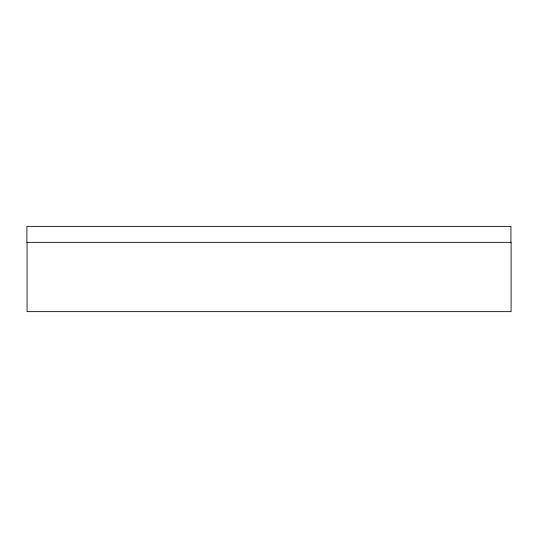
<?xml version="1.0" encoding="UTF-8"?>
<svg xmlns="http://www.w3.org/2000/svg" width="538" height="538" viewBox="0 0 538 538"><rect width="100%" height="100%" fill="white"/><g stroke="black" fill="none" stroke-linecap="round" stroke-linejoin="round"><path stroke-width="0.81" d="M510.939 242.349L510.939 226.357L26.9 226.357L26.9 242.349L511.1 242.349L511.1 311.643L27.061 311.643L27.061 242.349"/></g></svg>
